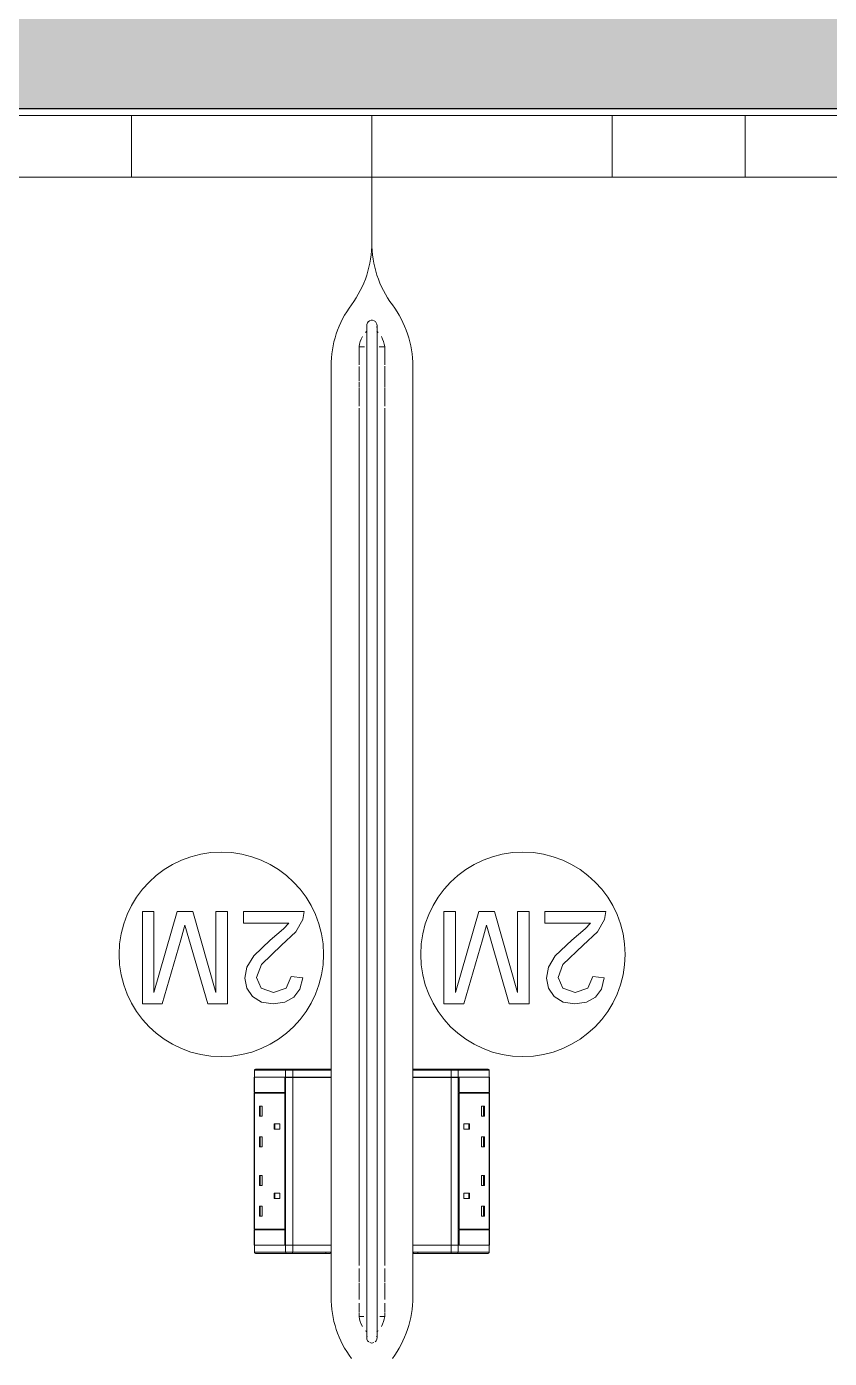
# Model space of a CAD drawing. Header units: millimetres. Extents: x 155927 to 326028, y -36033 to 97293.
# Drawn here: x 222327 to 223112, y 19655 to 20957 of the extents above; entities that cross this region are included whole.
import ezdxf

# ---------------------------------------------------------------- set-up
doc = ezdxf.new("R2010")
doc.units = ezdxf.units.MM
doc.header["$MEASUREMENT"] = 0
for name, color, linetype, lineweight in [('A-WALL-PATT', 7, 'CONTINUOUS', 9), ('I-FURN', 8, 'CONTINUOUS', 9), ('I-WALL', 7, 'CONTINUOUS', 9)]:
    doc.layers.add(name, color=color, linetype=linetype, lineweight=lineweight)

msp = doc.modelspace()

# ---------------------------------------------------------------- hatches: boundary and pattern name
at = {"layer": 'A-WALL-PATT'}
for points in [[(222523.9, 20876.6), (222523.9, 20998.6), (220477.9, 20998.6), (220477.9, 20876.6), (221777.7, 20876.6)], [(224748.8, 20876.6), (224748.8, 20978.6), (222523.9, 20978.6), (222523.9, 20876.6), (224507.3, 20876.6)]]:
    msp.add_hatch(color=256, dxfattribs=at).paths.add_polyline_path(points, flags=0)

# ---------------------------------------------------------------- linework, layer by layer
at = {"layer": 'I-FURN'}
for p, q in [((222664.5, 20869.6), (221864.5, 20869.6)), ((221864.5, 20869.6), (222664.5, 20869.6)), ((223424.5, 20869.6), (221904.5, 20869.6)), ((222299.1, 20869.6), (222429.5, 20869.6)), ((222429.5, 20869.6), (222899.5, 20869.6)), ((222429.5, 20869.6), (222429.5, 20809.6)), ((222429.5, 20869.6), (222429.5, 20809.6)), ((222664.5, 20869.6), (222664.5, 20745.7)), ((223464.5, 20869.6), (222664.5, 20869.6)), ((222664.5, 20869.6), (223464.5, 20869.6)), ((222664.5, 20745.7), (222664.5, 20869.6)), ((222664.5, 20745.7), (222664.5, 20869.6)), ((222664.5, 20869.6), (222664.5, 20745.7)), ((222899.5, 20869.6), (223029.5, 20869.6)), ((222899.5, 20869.6), (222899.5, 20809.6)), ((222899.5, 20869.6), (222899.5, 20809.6)), ((223029.5, 20869.6), (223464.5, 20869.6)), ((223029.5, 20869.6), (223029.5, 20809.6)), ((223029.5, 20869.6), (223029.5, 20809.6)), ((221904.5, 20809.6), (223424.5, 20809.6)), ((222429.5, 20809.6), (222299.1, 20809.6)), ((222899.5, 20809.6), (222429.5, 20809.6)), ((223029.5, 20809.6), (222899.5, 20809.6)), ((223464.5, 20809.6), (223029.5, 20809.6)), ((222659.5, 20664.6), (222659.5, 20664.5)), ((222659.5, 20664.5), (222659.5, 20664.4)), ((222659.5, 20664.4), (222659.5, 20664)), ((222659.5, 20664), (222659.5, 20663.6)), ((222659.5, 20663.6), (222659.5, 20663)), ((222659.5, 20663), (222659.5, 20662.3)), ((222669.5, 20664.5), (222669.5, 20664.6)), ((222669.5, 20664.6), (222669.5, 20664.6)), ((222669.5, 20664.3), (222669.5, 20664.5)), ((222669.5, 20663.9), (222669.5, 20664.3)), ((222669.5, 20663.4), (222669.5, 20663.9)), ((222669.5, 20662.8), (222669.5, 20663.4)), ((222669.5, 20662.1), (222669.5, 20662.8)), ((222659.5, 20662.3), (222659.5, 20661.5)), ((222659.5, 20661.5), (222659.5, 20660.5)), ((222659.5, 20660.5), (222659.5, 20659.4)), ((222659.5, 20659.4), (222659.5, 20658.2)), ((222659.5, 20658.2), (222659.5, 20656.9)), ((222659.5, 20656.9), (222659.5, 20655.5)), ((222659.5, 20655.5), (222659.5, 20653.9)), ((222659.5, 20653.9), (222659.5, 20652.3)), ((222659.5, 20652.3), (222659.5, 20650.5)), ((222659.5, 20650.5), (222659.5, 20648.6)), ((222669.5, 20661.2), (222669.5, 20662.1)), ((222669.5, 20660.2), (222669.5, 20661.2)), ((222669.5, 20659.1), (222669.5, 20660.2)), ((222669.5, 20657.9), (222669.5, 20659.1)), ((222669.5, 20656.5), (222669.5, 20657.9)), ((222669.5, 20655.1), (222669.5, 20656.5)), ((222669.5, 20653.5), (222669.5, 20655.1)), ((222669.5, 20651.8), (222669.5, 20653.5)), ((222669.5, 20650), (222669.5, 20651.8)), ((222669.5, 20648.1), (222669.5, 20650)), ((222651.9, 20638.1), (222651.9, 20639.1)), ((222657.1, 20643.7), (222652, 20643.7)), ((222652, 20626.1), (222652, 20643.7)), ((222659.5, 20648.6), (222659.5, 20646.6)), ((222659.5, 20646.6), (222659.5, 20644.5)), ((222659.5, 20644.5), (222659.5, 20642.4)), ((222659.5, 20642.4), (222659.5, 20640.1)), ((222659.5, 20640.1), (222659.5, 20637.7)), ((222659.5, 20637.7), (222659.5, 20635.3)), ((222669.5, 20646.1), (222669.5, 20648.1)), ((222669.5, 20644), (222669.5, 20646.1)), ((222669.5, 20641.7), (222669.5, 20644)), ((222669.5, 20639.4), (222669.5, 20641.7)), ((222669.5, 20637.1), (222669.5, 20639.4)), ((222669.5, 20634.6), (222669.5, 20637.1)), ((222677, 20643.7), (222671.7, 20643.7)), ((222677, 20643.7), (222677, 20626.1)), ((222677, 20639.1), (222677, 20638.1)), ((222624.5, 19936.4), (222624.5, 20624.6)), ((222624.5, 20624.6), (222624.5, 19936.4)), ((222652, 20610), (222652, 20624.2)), ((222659.5, 20635.3), (222659.5, 20632.7)), ((222659.5, 20632.7), (222659.5, 20630.1)), ((222659.5, 20630.1), (222659.5, 20627.4)), ((222659.5, 20627.4), (222659.5, 20624.7)), ((222659.5, 20624.7), (222659.5, 20621.8)), ((222669.5, 20632), (222669.5, 20634.6)), ((222669.5, 20629.4), (222669.5, 20632)), ((222669.5, 20626.7), (222669.5, 20629.4)), ((222669.5, 20623.9), (222669.5, 20626.7)), ((222669.5, 20621.1), (222669.5, 20623.9)), ((222677, 20624.8), (222677, 20608.9)), ((222704.5, 20624.6), (222704.5, 19936.4)), ((222704.5, 19936.4), (222704.5, 20624.6)), ((222659.5, 20621.8), (222659.5, 20619)), ((222659.5, 20619), (222659.5, 20616)), ((222659.5, 20616), (222659.5, 20613)), ((222659.5, 20613), (222659.5, 20610)), ((222669.5, 20618.2), (222669.5, 20621.1)), ((222669.5, 20615.2), (222669.5, 20618.2)), ((222669.5, 20612.2), (222669.5, 20615.2)), ((222669.5, 20609.2), (222669.5, 20612.2)), ((222651.9, 20604.2), (222651.9, 20609.1)), ((222652, 20585.7), (222652, 20603.5)), ((222659.5, 20610), (222659.5, 20606.9)), ((222659.5, 20606.9), (222659.5, 20603.8)), ((222659.5, 20603.8), (222659.5, 20600.6)), ((222659.5, 20600.6), (222659.5, 20597.5)), ((222669.5, 20606.1), (222669.5, 20609.2)), ((222669.5, 20602.9), (222669.5, 20606.1)), ((222669.5, 20599.8), (222669.5, 20602.9)), ((222669.5, 20596.6), (222669.5, 20599.8)), ((222677, 20609.1), (222677, 20604.2)), ((222677, 20603.5), (222677, 20585.7)), ((222659.5, 20597.5), (222659.5, 20594.3)), ((222659.5, 20594.3), (222659.5, 20591)), ((222659.5, 20591), (222659.5, 20587.8)), ((222659.5, 20587.8), (222659.5, 20584.6)), ((222659.5, 20584.6), (222659.5, 20583.7)), ((222669.5, 20593.4), (222669.5, 20596.6)), ((222669.5, 20590.2), (222669.5, 20593.4)), ((222669.5, 20586.9), (222669.5, 20590.2)), ((222669.5, 20583.7), (222669.5, 20586.9)), ((222651.9, 19745.5), (222651.9, 20583.7)), ((222659.5, 20583.7), (222659.5, 19745.5)), ((222669.5, 19745.5), (222669.5, 20583.7)), ((222677, 20583.7), (222677, 19745.5)), ((222451.3, 20091.5), (222440, 20091.5)), ((222440, 20091.5), (222440, 20001.1)), ((222474, 20091.5), (222451.3, 20012.4)), ((222451.3, 20012.4), (222451.3, 20091.5)), ((222489.3, 20091.5), (222474, 20091.5)), ((222512, 20012.4), (222489.3, 20091.5)), ((222523.3, 20091.5), (222512, 20091.5)), ((222512, 20091.5), (222512, 20012.4)), ((222523.3, 20001.1), (222523.3, 20091.5)), ((222598.2, 20091.5), (222538.8, 20091.5)), ((222538.8, 20091.5), (222538.8, 20080.2)), ((222597, 20083.7), (222598.2, 20091.5)), ((222746.3, 20091.5), (222735, 20091.5)), ((222735, 20091.5), (222735, 20001.1)), ((222769, 20091.5), (222746.3, 20012.4)), ((222746.3, 20012.4), (222746.3, 20091.5)), ((222784.3, 20091.5), (222769, 20091.5)), ((222807, 20012.4), (222784.3, 20091.5)), ((222818.3, 20091.5), (222807, 20091.5)), ((222807, 20091.5), (222807, 20012.4)), ((222818.3, 20001.1), (222818.3, 20091.5)), ((222893.2, 20091.5), (222833.8, 20091.5)), ((222833.8, 20091.5), (222833.8, 20080.2)), ((222892, 20083.7), (222893.2, 20091.5)), ((222477.6, 20063.7), (222481.6, 20078.1)), ((222481.6, 20078.1), (222485.4, 20064.8)), ((222538.8, 20080.2), (222583.2, 20080.2)), ((222583.2, 20080.2), (222578.1, 20074.4)), ((222590.1, 20071.7), (222597, 20083.7)), ((222772.6, 20063.7), (222776.6, 20078.1)), ((222776.6, 20078.1), (222780.4, 20064.8)), ((222833.8, 20080.2), (222878.2, 20080.2)), ((222878.2, 20080.2), (222873.1, 20074.4)), ((222885.1, 20071.7), (222892, 20083.7)), ((222485.4, 20064.8), (222503.9, 20001.1)), ((222578.1, 20074.4), (222565.1, 20063.5)), ((222576, 20058.6), (222590.1, 20071.7)), ((222780.4, 20064.8), (222798.9, 20001.1)), ((222873.1, 20074.4), (222860.1, 20063.5)), ((222871, 20058.6), (222885.1, 20071.7)), ((222459.4, 20001.1), (222477.6, 20063.7)), ((222565.1, 20063.5), (222548.9, 20048.1)), ((222556.4, 20039.8), (222576, 20058.6)), ((222754.4, 20001.1), (222772.6, 20063.7)), ((222860.1, 20063.5), (222843.9, 20048.1)), ((222851.4, 20039.8), (222871, 20058.6)), ((222548.9, 20048.1), (222542.3, 20037)), ((222551.6, 20026.9), (222556.4, 20039.8)), ((222843.9, 20048.1), (222837.3, 20037)), ((222846.6, 20026.9), (222851.4, 20039.8)), ((222542.3, 20037), (222540.3, 20026.3)), ((222540.3, 20026.3), (222542.1, 20016.4)), ((222556.2, 20016.6), (222551.6, 20026.9)), ((222585.5, 20027.9), (222580.7, 20016.5)), ((222596.8, 20026.5), (222585.5, 20027.9)), ((222594, 20015.6), (222596.8, 20026.5)), ((222837.3, 20037), (222835.3, 20026.3)), ((222835.3, 20026.3), (222837.1, 20016.4)), ((222851.2, 20016.6), (222846.6, 20026.9)), ((222880.5, 20027.9), (222875.7, 20016.5)), ((222891.8, 20026.5), (222880.5, 20027.9)), ((222889, 20015.6), (222891.8, 20026.5)), ((222542.1, 20016.4), (222547.7, 20008.3)), ((222568.2, 20012.4), (222556.2, 20016.6)), ((222580.7, 20016.5), (222568.2, 20012.4)), ((222588.1, 20007.6), (222594, 20015.6)), ((222837.1, 20016.4), (222842.7, 20008.3)), ((222863.2, 20012.4), (222851.2, 20016.6)), ((222875.7, 20016.5), (222863.2, 20012.4)), ((222883.1, 20007.6), (222889, 20015.6)), ((222440, 20001.1), (222459.4, 20001.1)), ((222503.9, 20001.1), (222523.3, 20001.1)), ((222547.7, 20008.3), (222556.5, 20002.9)), ((222556.5, 20002.9), (222567.9, 20001.1)), ((222567.9, 20001.1), (222579.3, 20002.7)), ((222579.3, 20002.7), (222588.1, 20007.6)), ((222735, 20001.1), (222754.4, 20001.1)), ((222798.9, 20001.1), (222818.3, 20001.1)), ((222842.7, 20008.3), (222851.5, 20002.9)), ((222851.5, 20002.9), (222862.9, 20001.1)), ((222862.9, 20001.1), (222874.3, 20002.7)), ((222874.3, 20002.7), (222883.1, 20007.6)), ((222549.6, 19936.4), (222549.6, 19929.4)), ((222549.6, 19936.4), (222549.8, 19936.4)), ((222549.6, 19936.4), (222549.6, 19929.4)), ((222549.6, 19929.4), (222549.6, 19936.4)), ((222549.8, 19936.4), (222580.1, 19936.4)), ((222549.8, 19936.4), (222549.8, 19929.4)), ((222550, 19937.2), (222550, 19937.2)), ((222580.9, 19937.4), (222550.6, 19937.4)), ((222580.9, 19937.4), (222550.6, 19937.4)), ((222580.1, 19936.4), (222587, 19936.4)), ((222580.1, 19936.4), (222580.1, 19929.4)), ((222580.9, 19937.4), (222619.5, 19937.4)), ((222586.4, 19937.4), (222580.9, 19937.4)), ((222623.5, 19937.4), (222586.4, 19937.4)), ((222587, 19936.4), (222624.5, 19936.4)), ((222587, 19936.4), (222587, 19929.4)), ((222619.5, 19937.4), (222619.5, 19936.4)), ((222619.5, 19937.4), (222623.5, 19937.4)), ((222624.5, 19929.4), (222624.5, 19936.4)), ((222624.5, 19936.4), (222624.5, 19929.4)), ((222704.4, 19936.4), (222704.4, 19929.4)), ((222704.5, 19936.4), (222741.9, 19936.4)), ((222704.5, 19936.4), (222704.5, 19929.4)), ((222705.5, 19937.4), (222705.4, 19937.4)), ((222742.5, 19937.4), (222705.5, 19937.4)), ((222705.5, 19937.4), (222709.4, 19937.4)), ((222709.4, 19936.4), (222709.4, 19937.4)), ((222709.4, 19937.4), (222748, 19937.4)), ((222741.9, 19936.4), (222748.8, 19936.4)), ((222741.9, 19936.4), (222741.9, 19929.4)), ((222748, 19937.4), (222742.5, 19937.4)), ((222778.3, 19937.4), (222748, 19937.4)), ((222778.3, 19937.4), (222748, 19937.4)), ((222748.8, 19936.4), (222779.1, 19936.4)), ((222748.8, 19936.4), (222748.8, 19929.4)), ((222778.9, 19937.2), (222779, 19937.2)), ((222779.1, 19936.4), (222779.3, 19936.4)), ((222779.1, 19936.4), (222779.1, 19929.4)), ((222779.3, 19929.4), (222779.3, 19936.4)), ((222779.3, 19929.4), (222779.3, 19936.4)), ((222779.3, 19929.4), (222779.3, 19936.4)), ((222549.4, 19914.4), (222549.4, 19929.4)), ((222549.4, 19929.4), (222579.2, 19929.4)), ((222549.6, 19929.4), (222549.8, 19929.4)), ((222549.6, 19929.3), (222549.6, 19765.4)), ((222549.8, 19929.4), (222580.1, 19929.4)), ((222579.2, 19929.4), (222579.2, 19914.4)), ((222579.4, 19914.4), (222579.4, 19929.3)), ((222579.4, 19929.3), (222580.1, 19929.3)), ((222580.1, 19929.4), (222587, 19929.4)), ((222587, 19929.3), (222580.1, 19929.3)), ((222580.1, 19929.3), (222580.1, 19765.4)), ((222587, 19929.4), (222624.5, 19929.4)), ((222624.5, 19929.3), (222587, 19929.3)), ((222587, 19929.3), (222587, 19765.4)), ((222624.5, 19765.4), (222624.5, 19929.3)), ((222624.5, 19929.3), (222624.5, 19765.4)), ((222704.4, 19929.3), (222704.4, 19765.4)), ((222704.5, 19929.4), (222741.9, 19929.4)), ((222704.5, 19765.4), (222704.5, 19929.3)), ((222741.9, 19929.3), (222704.5, 19929.3)), ((222741.9, 19929.4), (222748.8, 19929.4)), ((222741.9, 19765.4), (222741.9, 19929.3)), ((222748.8, 19929.3), (222741.9, 19929.3)), ((222749.7, 19929.4), (222747.2, 19929.4)), ((222748.8, 19929.4), (222779.1, 19929.4)), ((222748.8, 19765.4), (222748.8, 19929.3)), ((222748.8, 19929.3), (222749.5, 19929.3)), ((222749.5, 19929.3), (222749.5, 19914.4)), ((222749.7, 19914.4), (222749.7, 19929.4)), ((222749.7, 19929.4), (222779.5, 19929.4)), ((222779.1, 19929.4), (222779.3, 19929.4)), ((222779.3, 19765.4), (222779.3, 19929.3)), ((222779.5, 19929.4), (222779.5, 19914.4)), ((222579.2, 19914.4), (222549.4, 19914.4)), ((222549.4, 19913.9), (222579.2, 19913.9)), ((222549.4, 19780.9), (222549.4, 19913.9)), ((222549.8, 19913.9), (222549.8, 19914.4)), ((222579.2, 19913.9), (222579.2, 19780.9)), ((222579.4, 19780.9), (222579.4, 19913.9)), ((222749.5, 19913.9), (222749.5, 19780.9)), ((222779.5, 19914.4), (222749.7, 19914.4)), ((222749.7, 19780.9), (222749.7, 19913.9)), ((222779.5, 19913.9), (222749.7, 19913.9)), ((222779.1, 19914.4), (222779.1, 19913.9)), ((222779.5, 19913.9), (222779.5, 19780.9)), ((222554.4, 19901.3), (222554.4, 19891.3)), ((222554.4, 19901.3), (222557.3, 19901.3)), ((222555.2, 19901.3), (222555.2, 19891.3)), ((222557.3, 19901.3), (222557.3, 19891.3)), ((222774.5, 19901.3), (222771.6, 19901.3)), ((222771.6, 19891.3), (222771.6, 19901.3)), ((222773.7, 19891.3), (222773.7, 19901.3)), ((222774.5, 19891.3), (222774.5, 19901.3)), ((222554.4, 19891.3), (222557.3, 19891.3)), ((222568.8, 19883.8), (222568.8, 19878.8)), ((222574.5, 19883.8), (222568.8, 19883.8)), ((222569.5, 19883.8), (222569.5, 19878.8)), ((222574.5, 19878.8), (222574.5, 19883.8)), ((222760.1, 19883.8), (222754.4, 19883.8)), ((222754.4, 19878.8), (222754.4, 19883.8)), ((222759.4, 19878.8), (222759.4, 19883.8)), ((222760.1, 19878.8), (222760.1, 19883.8)), ((222774.5, 19891.3), (222771.6, 19891.3)), ((222554.4, 19871.3), (222554.4, 19861.3)), ((222554.4, 19871.3), (222557.3, 19871.3)), ((222555.2, 19871.3), (222555.2, 19861.3)), ((222557.3, 19871.3), (222557.3, 19861.3)), ((222568.8, 19878.8), (222574.5, 19878.8)), ((222760.1, 19878.8), (222754.4, 19878.8)), ((222774.5, 19871.3), (222771.6, 19871.3)), ((222771.6, 19861.3), (222771.6, 19871.3)), ((222773.7, 19861.3), (222773.7, 19871.3)), ((222774.5, 19861.3), (222774.5, 19871.3)), ((222554.4, 19861.3), (222557.3, 19861.3)), ((222774.5, 19861.3), (222771.6, 19861.3)), ((222554.4, 19833.5), (222554.4, 19823.5)), ((222554.4, 19833.5), (222557.3, 19833.5)), ((222555.2, 19833.5), (222555.2, 19823.5)), ((222557.3, 19833.5), (222557.3, 19823.5)), ((222774.5, 19833.5), (222771.6, 19833.5)), ((222771.6, 19823.5), (222771.6, 19833.5)), ((222773.7, 19823.5), (222773.7, 19833.5)), ((222774.5, 19823.5), (222774.5, 19833.5)), ((222554.4, 19823.5), (222557.3, 19823.5)), ((222774.5, 19823.5), (222771.6, 19823.5)), ((222554.4, 19803.5), (222554.4, 19793.5)), ((222554.4, 19803.5), (222557.3, 19803.5)), ((222555.2, 19803.5), (222555.2, 19793.5)), ((222557.3, 19803.5), (222557.3, 19793.5)), ((222568.8, 19816), (222568.8, 19811)), ((222568.8, 19816), (222574.5, 19816)), ((222568.8, 19811), (222574.5, 19811)), ((222569.5, 19816), (222569.5, 19811)), ((222574.5, 19816), (222574.5, 19811)), ((222754.4, 19816), (222754.4, 19811)), ((222760.1, 19816), (222754.4, 19816)), ((222754.4, 19811), (222760.1, 19811)), ((222759.4, 19811), (222759.4, 19816)), ((222760.1, 19811), (222760.1, 19816)), ((222774.5, 19803.5), (222771.6, 19803.5)), ((222771.6, 19793.5), (222771.6, 19803.5)), ((222773.7, 19793.5), (222773.7, 19803.5)), ((222774.5, 19793.5), (222774.5, 19803.5)), ((222554.4, 19793.5), (222557.3, 19793.5)), ((222774.5, 19793.5), (222771.6, 19793.5)), ((222549.4, 19780.9), (222579.2, 19780.9)), ((222549.4, 19780.4), (222579.2, 19780.4)), ((222549.4, 19765.4), (222549.4, 19780.4)), ((222549.8, 19780.4), (222549.8, 19780.9)), ((222579.2, 19780.4), (222579.2, 19765.4)), ((222579.4, 19765.4), (222579.4, 19780.4)), ((222749.5, 19780.4), (222749.5, 19765.4)), ((222779.5, 19780.9), (222749.7, 19780.9)), ((222749.7, 19765.4), (222749.7, 19780.4)), ((222749.7, 19780.4), (222779.5, 19780.4)), ((222779.1, 19780.9), (222779.1, 19780.4)), ((222779.5, 19780.4), (222779.5, 19765.4)), ((222579.2, 19765.4), (222549.4, 19765.4)), ((222549.6, 19765.3), (222549.6, 19758.3)), ((222549.8, 19765.3), (222549.6, 19765.3)), ((222549.6, 19765.3), (222549.6, 19758.3)), ((222549.6, 19765.3), (222549.6, 19758.3)), ((222549.8, 19758.3), (222549.8, 19765.3)), ((222580.1, 19765.3), (222549.8, 19765.3)), ((222579.2, 19765.4), (222581.7, 19765.4)), ((222580.1, 19765.4), (222579.4, 19765.4)), ((222580.1, 19765.4), (222587, 19765.4)), ((222580.1, 19758.3), (222580.1, 19765.3)), ((222587, 19765.3), (222580.1, 19765.3)), ((222587, 19765.4), (222624.5, 19765.4)), ((222587, 19758.3), (222587, 19765.3)), ((222624.5, 19765.3), (222587, 19765.3)), ((222624.5, 19758.3), (222624.5, 19765.3)), ((222624.5, 19758.3), (222624.5, 19765.3)), ((222704.4, 19765.3), (222704.4, 19758.3)), ((222704.5, 19765.4), (222741.9, 19765.4)), ((222704.5, 19758.3), (222704.5, 19765.3)), ((222741.9, 19765.3), (222704.5, 19765.3)), ((222741.9, 19765.4), (222748.8, 19765.4)), ((222741.9, 19758.3), (222741.9, 19765.3)), ((222748.8, 19765.3), (222741.9, 19765.3)), ((222749.5, 19765.4), (222748.8, 19765.4)), ((222748.8, 19758.3), (222748.8, 19765.3)), ((222779.1, 19765.3), (222748.8, 19765.3)), ((222779.5, 19765.4), (222749.7, 19765.4)), ((222779.1, 19758.3), (222779.1, 19765.3)), ((222779.3, 19765.3), (222779.1, 19765.3)), ((222779.3, 19758.3), (222779.3, 19765.3)), ((222779.3, 19758.3), (222779.3, 19765.3)), ((222779.3, 19765.3), (222779.3, 19758.3)), ((222549.8, 19758.3), (222549.6, 19758.3)), ((222580.1, 19758.3), (222549.8, 19758.3)), ((222550, 19757.5), (222550, 19757.6)), ((222550.6, 19757.3), (222580.9, 19757.3)), ((222550.6, 19757.3), (222580.9, 19757.3)), ((222587, 19758.3), (222580.1, 19758.3)), ((222619.5, 19757.3), (222580.9, 19757.3)), ((222580.9, 19757.3), (222586.4, 19757.3)), ((222586.4, 19757.3), (222623.5, 19757.3)), ((222624.5, 19758.3), (222587, 19758.3)), ((222619.5, 19758.3), (222619.5, 19757.3)), ((222623.5, 19757.3), (222619.5, 19757.3)), ((222623.5, 19757.3), (222623.5, 19757.3)), ((222624.5, 19714.6), (222624.5, 19758.3)), ((222624.5, 19758.3), (222624.5, 19714.6)), ((222704.5, 19758.3), (222704.5, 19714.6)), ((222704.5, 19714.6), (222704.5, 19758.3)), ((222741.9, 19758.3), (222704.5, 19758.3)), ((222709.4, 19757.3), (222705.5, 19757.3)), ((222705.5, 19757.3), (222742.5, 19757.3)), ((222709.4, 19757.3), (222709.4, 19758.3)), ((222748, 19757.3), (222709.4, 19757.3)), ((222748.8, 19758.3), (222741.9, 19758.3)), ((222742.5, 19757.3), (222748, 19757.3)), ((222748, 19757.3), (222778.3, 19757.3)), ((222748, 19757.3), (222778.3, 19757.3)), ((222779.1, 19758.3), (222748.8, 19758.3)), ((222779, 19757.6), (222778.9, 19757.5)), ((222779.3, 19758.3), (222779.1, 19758.3)), ((222652, 19729.3), (222652, 19742.6)), ((222659.5, 19745.5), (222659.5, 19742.7)), ((222659.5, 19742.7), (222659.5, 19739.9)), ((222659.5, 19739.9), (222659.5, 19737)), ((222669.5, 19744.8), (222669.5, 19745.5)), ((222669.5, 19741.9), (222669.5, 19744.8)), ((222669.5, 19739.1), (222669.5, 19741.9)), ((222669.5, 19736.3), (222669.5, 19739.1)), ((222677, 19742.6), (222677, 19729.3)), ((222651.9, 19723.7), (222651.9, 19728.4)), ((222659.5, 19737), (222659.5, 19734.2)), ((222659.5, 19734.2), (222659.5, 19731.4)), ((222659.5, 19731.4), (222659.5, 19728.7)), ((222659.5, 19728.7), (222659.5, 19725.9)), ((222659.5, 19725.9), (222659.5, 19723.2)), ((222669.5, 19733.5), (222669.5, 19736.3)), ((222669.5, 19730.7), (222669.5, 19733.5)), ((222669.5, 19727.9), (222669.5, 19730.7)), ((222669.5, 19725.2), (222669.5, 19727.9)), ((222677, 19728.4), (222677, 19723.7)), ((222652, 19712.1), (222652, 19723.9)), ((222659.5, 19723.2), (222659.5, 19720.5)), ((222659.5, 19720.5), (222659.5, 19717.9)), ((222659.5, 19717.9), (222659.5, 19715.3)), ((222659.5, 19715.3), (222659.5, 19712.8)), ((222659.5, 19712.8), (222659.5, 19710.3)), ((222669.5, 19722.5), (222669.5, 19725.2)), ((222669.5, 19719.8), (222669.5, 19722.5)), ((222669.5, 19717.2), (222669.5, 19719.8)), ((222669.5, 19714.6), (222669.5, 19717.2)), ((222669.5, 19712.1), (222669.5, 19714.6)), ((222677, 19723.9), (222677, 19712.1)), ((222651.9, 19699.3), (222651.9, 19700.2)), ((222652, 19700.5), (222652, 19708.6)), ((222659.5, 19710.3), (222659.5, 19707.9)), ((222659.5, 19707.9), (222659.5, 19705.5)), ((222659.5, 19705.5), (222659.5, 19703.2)), ((222659.5, 19703.2), (222659.5, 19700.9)), ((222659.5, 19700.9), (222659.5, 19698.8)), ((222669.5, 19709.6), (222669.5, 19712.1)), ((222669.5, 19707.2), (222669.5, 19709.6)), ((222669.5, 19704.9), (222669.5, 19707.2)), ((222669.5, 19702.6), (222669.5, 19704.9)), ((222669.5, 19700.3), (222669.5, 19702.6)), ((222669.5, 19698.2), (222669.5, 19700.3)), ((222677, 19708.6), (222677, 19700.5)), ((222677, 19700.2), (222677, 19699.3)), ((222652, 19695.5), (222652, 19698.9)), ((222652, 19695.5), (222656.5, 19695.5)), ((222659.5, 19698.8), (222659.5, 19696.7)), ((222659.5, 19696.7), (222659.5, 19694.7)), ((222659.5, 19694.7), (222659.5, 19692.7)), ((222659.5, 19692.7), (222659.5, 19690.9)), ((222659.5, 19690.9), (222659.5, 19689.1)), ((222659.5, 19689.1), (222659.5, 19687.4)), ((222659.5, 19687.4), (222659.5, 19685.9)), ((222669.5, 19696.1), (222669.5, 19698.2)), ((222669.5, 19694.1), (222669.5, 19696.1)), ((222669.5, 19692.2), (222669.5, 19694.1)), ((222669.5, 19690.4), (222669.5, 19692.2)), ((222669.5, 19688.6), (222669.5, 19690.4)), ((222669.5, 19687), (222669.5, 19688.6)), ((222669.5, 19685.4), (222669.5, 19687)), ((222672.4, 19695.5), (222677, 19695.5)), ((222677, 19698.9), (222677, 19695.5)), ((222659.5, 19685.9), (222659.5, 19684.4)), ((222659.5, 19684.4), (222659.5, 19683)), ((222659.5, 19683), (222659.5, 19681.7)), ((222659.5, 19681.7), (222659.5, 19680.5)), ((222659.5, 19680.5), (222659.5, 19679.4)), ((222659.5, 19679.4), (222659.5, 19678.5)), ((222659.5, 19678.5), (222659.5, 19677.6)), ((222659.5, 19677.6), (222659.5, 19676.8)), ((222659.5, 19676.8), (222659.5, 19676.2)), ((222659.5, 19676.2), (222659.5, 19675.6)), ((222659.5, 19675.6), (222659.5, 19675.2)), ((222659.5, 19675.2), (222659.5, 19674.9)), ((222659.5, 19674.9), (222659.5, 19674.7)), ((222659.5, 19674.7), (222659.5, 19674.6)), ((222659.5, 19674.6), (222659.5, 19674.6)), ((222669.5, 19684), (222669.5, 19685.4)), ((222669.5, 19682.6), (222669.5, 19684)), ((222669.5, 19681.4), (222669.5, 19682.6)), ((222669.5, 19680.2), (222669.5, 19681.4)), ((222669.5, 19679.2), (222669.5, 19680.2)), ((222669.5, 19678.2), (222669.5, 19679.2)), ((222669.5, 19677.4), (222669.5, 19678.2)), ((222669.5, 19676.6), (222669.5, 19677.4)), ((222669.5, 19676), (222669.5, 19676.6)), ((222669.5, 19675.5), (222669.5, 19676)), ((222669.5, 19675.1), (222669.5, 19675.5)), ((222669.5, 19674.8), (222669.5, 19675.1)), ((222669.5, 19674.7), (222669.5, 19674.8)), ((222669.5, 19674.6), (222669.5, 19674.7))]:
    msp.add_line(p, q, dxfattribs=at)
at = {"layer": 'I-FURN', "flags": 128}
for points in [[(222549.6, 19936.4), (222549.6, 19936.5), (222549.6, 19936.5), (222549.6, 19936.6), (222549.6, 19936.6), (222549.6, 19936.6), (222549.7, 19936.7), (222549.7, 19936.7), (222549.7, 19936.8), (222549.7, 19936.8), (222549.7, 19936.8), (222549.7, 19936.9), (222549.7, 19936.9), (222549.8, 19936.9)], [(222586.4, 19937.4), (222586.3, 19937.4), (222586.2, 19937.4), (222586, 19937.4), (222585.9, 19937.4), (222585.7, 19937.4), (222585.6, 19937.4), (222585.4, 19937.4), (222585.3, 19937.4), (222585.1, 19937.4), (222585, 19937.4), (222584.8, 19937.4), (222584.7, 19937.4), (222584.5, 19937.4), (222584.3, 19937.4), (222584.2, 19937.4), (222584, 19937.4), (222583.9, 19937.4), (222583.7, 19937.4), (222583.5, 19937.4), (222583.4, 19937.4), (222583.2, 19937.4), (222583.1, 19937.4), (222582.9, 19937.4), (222582.8, 19937.4), (222582.6, 19937.4), (222582.5, 19937.4), (222582.3, 19937.4), (222582.2, 19937.4), (222582.1, 19937.4), (222581.9, 19937.4), (222581.8, 19937.4), (222581.7, 19937.4), (222581.5, 19937.4), (222581.4, 19937.4), (222581.3, 19937.4), (222581.2, 19937.4), (222581.1, 19937.4), (222581, 19937.4), (222580.9, 19937.4)], [(222623.5, 19937.4), (222623.2, 19937.4), (222622.8, 19937.4), (222622.2, 19937.4), (222621.5, 19937.4), (222620.7, 19937.4), (222619.8, 19937.4), (222618.7, 19937.4), (222617.5, 19937.4), (222616.1, 19937.4), (222614.7, 19937.4), (222613.1, 19937.4), (222611.4, 19937.4), (222609.6, 19937.4), (222607.7, 19937.4), (222605.6, 19937.4), (222603.5, 19937.4), (222601.2, 19937.4), (222598.8, 19937.4), (222596.4, 19937.4), (222593.8, 19937.4), (222591.2, 19937.4), (222588.5, 19937.4), (222586.4, 19937.4)], [(222619.5, 19937.4), (222619.6, 19937.4), (222619.8, 19937.4), (222619.9, 19937.4), (222620.1, 19937.4), (222620.3, 19937.4), (222620.4, 19937.4), (222620.6, 19937.4), (222620.7, 19937.4), (222620.9, 19937.4), (222621, 19937.4), (222621.2, 19937.4), (222621.3, 19937.4), (222621.5, 19937.4), (222621.6, 19937.4), (222621.7, 19937.4), (222621.9, 19937.4), (222622, 19937.4), (222622.1, 19937.4), (222622.2, 19937.4), (222622.3, 19937.4), (222622.4, 19937.4), (222622.6, 19937.4), (222622.7, 19937.4), (222622.7, 19937.4), (222622.8, 19937.4), (222622.9, 19937.4), (222623, 19937.4), (222623.1, 19937.4), (222623.1, 19937.4), (222623.2, 19937.4), (222623.3, 19937.4), (222623.3, 19937.4), (222623.3, 19937.4), (222623.4, 19937.4), (222623.4, 19937.4), (222623.4, 19937.4), (222623.5, 19937.4), (222623.5, 19937.4), (222623.5, 19937.4)], [(222623.5, 19937.4), (222623.5, 19937.4), (222623.5, 19937.4), (222623.6, 19937.4), (222623.6, 19937.4), (222623.7, 19937.4), (222623.7, 19937.4), (222623.7, 19937.4), (222623.8, 19937.4), (222623.8, 19937.4), (222623.9, 19937.4), (222623.9, 19937.3), (222623.9, 19937.3), (222624, 19937.3), (222624, 19937.3), (222624, 19937.3), (222624.1, 19937.2), (222624.1, 19937.2), (222624.1, 19937.2), (222624.2, 19937.2), (222624.2, 19937.1), (222624.2, 19937.1), (222624.2, 19937.1), (222624.3, 19937), (222624.3, 19937), (222624.3, 19937), (222624.3, 19936.9), (222624.4, 19936.9), (222624.4, 19936.9), (222624.4, 19936.8), (222624.4, 19936.8), (222624.4, 19936.8), (222624.4, 19936.7), (222624.4, 19936.7), (222624.4, 19936.6), (222624.5, 19936.6), (222624.5, 19936.6), (222624.5, 19936.5), (222624.5, 19936.5), (222624.5, 19936.4), (222624.5, 19936.4)], [(222623.5, 19937.4), (222623.5, 19937.4), (222623.5, 19937.4)], [(222704.4, 19936.4), (222704.4, 19936.5), (222704.5, 19936.5), (222704.5, 19936.6), (222704.5, 19936.6), (222704.5, 19936.6), (222704.5, 19936.7), (222704.5, 19936.7), (222704.5, 19936.8), (222704.5, 19936.8), (222704.5, 19936.8), (222704.5, 19936.9), (222704.6, 19936.9), (222704.6, 19936.9), (222704.6, 19937), (222704.6, 19937), (222704.6, 19937), (222704.7, 19937.1), (222704.7, 19937.1), (222704.7, 19937.1), (222704.8, 19937.2), (222704.8, 19937.2), (222704.8, 19937.2), (222704.8, 19937.2), (222704.9, 19937.3), (222704.9, 19937.3), (222704.9, 19937.3), (222705, 19937.3), (222705, 19937.3), (222705.1, 19937.4), (222705.1, 19937.4), (222705.1, 19937.4), (222705.2, 19937.4), (222705.2, 19937.4), (222705.2, 19937.4), (222705.3, 19937.4), (222705.3, 19937.4), (222705.4, 19937.4), (222705.4, 19937.4), (222705.4, 19937.4), (222705.4, 19937.4)], [(222705.4, 19937.4), (222705.5, 19937.4), (222705.5, 19937.4), (222705.5, 19937.4), (222705.5, 19937.4), (222705.5, 19937.4), (222705.6, 19937.4), (222705.6, 19937.4), (222705.7, 19937.4), (222705.7, 19937.4), (222705.8, 19937.4), (222705.8, 19937.4), (222705.9, 19937.4), (222706, 19937.4), (222706.1, 19937.4), (222706.1, 19937.4), (222706.2, 19937.4), (222706.3, 19937.4), (222706.4, 19937.4), (222706.6, 19937.4), (222706.7, 19937.4), (222706.8, 19937.4), (222706.9, 19937.4), (222707, 19937.4), (222707.2, 19937.4), (222707.3, 19937.4), (222707.4, 19937.4), (222707.6, 19937.4), (222707.7, 19937.4), (222707.9, 19937.4), (222708, 19937.4), (222708.2, 19937.4), (222708.3, 19937.4), (222708.5, 19937.4), (222708.6, 19937.4), (222708.8, 19937.4), (222708.9, 19937.4), (222709.1, 19937.4), (222709.2, 19937.4), (222709.4, 19937.4), (222709.4, 19937.4)], [(222742.5, 19937.4), (222739.7, 19937.4), (222737, 19937.4), (222734.4, 19937.4), (222731.9, 19937.4), (222729.4, 19937.4), (222727.1, 19937.4), (222724.9, 19937.4), (222722.8, 19937.4), (222720.7, 19937.4), (222718.8, 19937.4), (222717, 19937.4), (222715.4, 19937.4), (222713.8, 19937.4), (222712.4, 19937.4), (222711.1, 19937.4), (222709.9, 19937.4), (222708.9, 19937.4), (222708, 19937.4), (222707.2, 19937.4), (222706.5, 19937.4), (222706, 19937.4), (222705.6, 19937.4), (222705.5, 19937.4)], [(222748, 19937.4), (222747.9, 19937.4), (222747.8, 19937.4), (222747.7, 19937.4), (222747.6, 19937.4), (222747.5, 19937.4), (222747.4, 19937.4), (222747.3, 19937.4), (222747.1, 19937.4), (222747, 19937.4), (222746.9, 19937.4), (222746.7, 19937.4), (222746.6, 19937.4), (222746.4, 19937.4), (222746.3, 19937.4), (222746.1, 19937.4), (222746, 19937.4), (222745.8, 19937.4), (222745.7, 19937.4), (222745.5, 19937.4), (222745.4, 19937.4), (222745.2, 19937.4), (222745.1, 19937.4), (222744.9, 19937.4), (222744.7, 19937.4), (222744.6, 19937.4), (222744.4, 19937.4), (222744.3, 19937.4), (222744.1, 19937.4), (222743.9, 19937.4), (222743.8, 19937.4), (222743.6, 19937.4), (222743.5, 19937.4), (222743.3, 19937.4), (222743.2, 19937.4), (222743, 19937.4), (222742.9, 19937.4), (222742.8, 19937.4), (222742.6, 19937.4), (222742.5, 19937.4)], [(222779.2, 19936.9), (222779.2, 19936.9), (222779.2, 19936.9), (222779.2, 19936.8), (222779.2, 19936.8), (222779.2, 19936.8), (222779.3, 19936.7), (222779.3, 19936.7), (222779.3, 19936.6), (222779.3, 19936.6), (222779.3, 19936.6), (222779.3, 19936.5), (222779.3, 19936.5), (222779.3, 19936.4), (222779.3, 19936.4)], [(222549.8, 19757.8), (222549.7, 19757.8), (222549.7, 19757.9), (222549.7, 19757.9), (222549.7, 19758), (222549.7, 19758), (222549.7, 19758), (222549.7, 19758.1), (222549.6, 19758.1), (222549.6, 19758.1), (222549.6, 19758.2), (222549.6, 19758.2), (222549.6, 19758.3), (222549.6, 19758.3), (222549.6, 19758.3)], [(222580.9, 19757.3), (222581, 19757.3), (222581.1, 19757.3), (222581.2, 19757.3), (222581.3, 19757.3), (222581.4, 19757.3), (222581.5, 19757.3), (222581.7, 19757.3), (222581.8, 19757.3), (222581.9, 19757.3), (222582.1, 19757.3), (222582.2, 19757.3), (222582.3, 19757.3), (222582.5, 19757.3), (222582.6, 19757.3), (222582.8, 19757.3), (222582.9, 19757.3), (222583.1, 19757.3), (222583.2, 19757.3), (222583.4, 19757.3), (222583.5, 19757.3), (222583.7, 19757.3), (222583.9, 19757.3), (222584, 19757.3), (222584.2, 19757.3), (222584.3, 19757.3), (222584.5, 19757.3), (222584.7, 19757.3), (222584.8, 19757.3), (222585, 19757.3), (222585.1, 19757.3), (222585.3, 19757.3), (222585.4, 19757.3), (222585.6, 19757.3), (222585.7, 19757.3), (222585.9, 19757.3), (222586, 19757.3), (222586.2, 19757.3), (222586.3, 19757.3), (222586.4, 19757.3)], [(222586.4, 19757.3), (222589.2, 19757.3), (222591.9, 19757.3), (222594.5, 19757.3), (222597.1, 19757.3), (222599.5, 19757.3), (222601.8, 19757.3), (222604, 19757.3), (222606.2, 19757.3), (222608.2, 19757.3), (222610.1, 19757.3), (222611.9, 19757.3), (222613.5, 19757.3), (222615.1, 19757.3), (222616.5, 19757.3), (222617.8, 19757.3), (222619, 19757.3), (222620, 19757.3), (222621, 19757.3), (222621.7, 19757.3), (222622.4, 19757.3), (222622.9, 19757.3), (222623.3, 19757.3), (222623.5, 19757.3)], [(222623.5, 19757.3), (222623.5, 19757.3), (222623.5, 19757.3), (222623.4, 19757.3), (222623.4, 19757.3), (222623.4, 19757.3), (222623.4, 19757.3), (222623.3, 19757.3), (222623.3, 19757.3), (222623.2, 19757.3), (222623.2, 19757.3), (222623.1, 19757.3), (222623, 19757.3), (222622.9, 19757.3), (222622.9, 19757.3), (222622.8, 19757.3), (222622.7, 19757.3), (222622.6, 19757.3), (222622.5, 19757.3), (222622.4, 19757.3), (222622.3, 19757.3), (222622.1, 19757.3), (222622, 19757.3), (222621.9, 19757.3), (222621.8, 19757.3), (222621.6, 19757.3), (222621.5, 19757.3), (222621.4, 19757.3), (222621.2, 19757.3), (222621.1, 19757.3), (222620.9, 19757.3), (222620.8, 19757.3), (222620.6, 19757.3), (222620.5, 19757.3), (222620.3, 19757.3), (222620.1, 19757.3), (222620, 19757.3), (222619.8, 19757.3), (222619.7, 19757.3), (222619.5, 19757.3), (222619.5, 19757.3)], [(222624.5, 19758.3), (222624.5, 19758.3), (222624.5, 19758.2), (222624.5, 19758.2), (222624.5, 19758.2), (222624.4, 19758.1), (222624.4, 19758.1), (222624.4, 19758), (222624.4, 19758), (222624.4, 19758), (222624.4, 19757.9), (222624.4, 19757.9), (222624.4, 19757.9), (222624.3, 19757.8), (222624.3, 19757.8), (222624.3, 19757.8), (222624.3, 19757.7), (222624.2, 19757.7), (222624.2, 19757.7), (222624.2, 19757.6), (222624.2, 19757.6), (222624.1, 19757.6), (222624.1, 19757.5), (222624.1, 19757.5), (222624, 19757.5), (222624, 19757.5), (222624, 19757.5), (222623.9, 19757.4), (222623.9, 19757.4), (222623.9, 19757.4), (222623.8, 19757.4), (222623.8, 19757.4), (222623.8, 19757.4), (222623.7, 19757.3), (222623.7, 19757.3), (222623.6, 19757.3), (222623.6, 19757.3), (222623.6, 19757.3), (222623.5, 19757.3), (222623.5, 19757.3), (222623.5, 19757.3)], [(222705.4, 19757.3), (222705.4, 19757.3), (222705.4, 19757.3), (222705.3, 19757.3), (222705.3, 19757.3), (222705.3, 19757.3), (222705.2, 19757.3), (222705.2, 19757.4), (222705.1, 19757.4), (222705.1, 19757.4), (222705.1, 19757.4), (222705, 19757.4), (222705, 19757.4), (222705, 19757.4), (222704.9, 19757.5), (222704.9, 19757.5), (222704.9, 19757.5), (222704.8, 19757.5), (222704.8, 19757.6), (222704.8, 19757.6), (222704.7, 19757.6), (222704.7, 19757.6), (222704.7, 19757.7), (222704.7, 19757.7), (222704.6, 19757.7), (222704.6, 19757.8), (222704.6, 19757.8), (222704.6, 19757.8), (222704.5, 19757.9), (222704.5, 19757.9), (222704.5, 19758), (222704.5, 19758), (222704.5, 19758), (222704.5, 19758.1), (222704.5, 19758.1), (222704.5, 19758.1), (222704.5, 19758.2), (222704.5, 19758.2), (222704.4, 19758.3), (222704.4, 19758.3), (222704.4, 19758.3)], [(222709.4, 19757.3), (222709.3, 19757.3), (222709.1, 19757.3), (222709, 19757.3), (222708.8, 19757.3), (222708.7, 19757.3), (222708.5, 19757.3), (222708.3, 19757.3), (222708.2, 19757.3), (222708, 19757.3), (222707.9, 19757.3), (222707.7, 19757.3), (222707.6, 19757.3), (222707.5, 19757.3), (222707.3, 19757.3), (222707.2, 19757.3), (222707.1, 19757.3), (222706.9, 19757.3), (222706.8, 19757.3), (222706.7, 19757.3), (222706.6, 19757.3), (222706.5, 19757.3), (222706.4, 19757.3), (222706.3, 19757.3), (222706.2, 19757.3), (222706.1, 19757.3), (222706, 19757.3), (222705.9, 19757.3), (222705.8, 19757.3), (222705.8, 19757.3), (222705.7, 19757.3), (222705.7, 19757.3), (222705.6, 19757.3), (222705.6, 19757.3), (222705.5, 19757.3), (222705.5, 19757.3), (222705.5, 19757.3), (222705.5, 19757.3), (222705.5, 19757.3), (222705.4, 19757.3)], [(222705.4, 19757.3), (222705.5, 19757.3), (222705.5, 19757.3)], [(222705.5, 19757.3), (222705.7, 19757.3), (222706.1, 19757.3), (222706.7, 19757.3), (222707.4, 19757.3), (222708.2, 19757.3), (222709.1, 19757.3), (222710.2, 19757.3), (222711.4, 19757.3), (222712.8, 19757.3), (222714.2, 19757.3), (222715.8, 19757.3), (222717.5, 19757.3), (222719.3, 19757.3), (222721.3, 19757.3), (222723.3, 19757.3), (222725.5, 19757.3), (222727.7, 19757.3), (222730.1, 19757.3), (222732.5, 19757.3), (222735.1, 19757.3), (222737.7, 19757.3), (222740.4, 19757.3), (222742.5, 19757.3)], [(222742.5, 19757.3), (222742.6, 19757.3), (222742.8, 19757.3), (222742.9, 19757.3), (222743, 19757.3), (222743.2, 19757.3), (222743.3, 19757.3), (222743.5, 19757.3), (222743.6, 19757.3), (222743.8, 19757.3), (222743.9, 19757.3), (222744.1, 19757.3), (222744.3, 19757.3), (222744.4, 19757.3), (222744.6, 19757.3), (222744.7, 19757.3), (222744.9, 19757.3), (222745.1, 19757.3), (222745.2, 19757.3), (222745.4, 19757.3), (222745.5, 19757.3), (222745.7, 19757.3), (222745.8, 19757.3), (222746, 19757.3), (222746.1, 19757.3), (222746.3, 19757.3), (222746.4, 19757.3), (222746.6, 19757.3), (222746.7, 19757.3), (222746.9, 19757.3), (222747, 19757.3), (222747.1, 19757.3), (222747.3, 19757.3), (222747.4, 19757.3), (222747.5, 19757.3), (222747.6, 19757.3), (222747.7, 19757.3), (222747.8, 19757.3), (222747.9, 19757.3), (222748, 19757.3)], [(222779.3, 19758.3), (222779.3, 19758.3), (222779.3, 19758.2), (222779.3, 19758.2), (222779.3, 19758.2), (222779.3, 19758.1), (222779.3, 19758.1), (222779.3, 19758), (222779.2, 19758), (222779.2, 19758), (222779.2, 19757.9), (222779.2, 19757.9), (222779.2, 19757.9), (222779.2, 19757.8)]]:
    msp.add_lwpolyline(points, dxfattribs=at)
at = {"layer": 'I-FURN'}
for centre, radius, start, end in [((222564.4, 20744.6), 100, 323.1301, 0.6256), ((222564.4, 20744.6), 100, 323.1301, 0.6256), ((222764.5, 20744.6), 100, 179.3744, 216.8699), ((222764.5, 20744.6), 100, 179.3744, 216.8699), ((222724.5, 20624.6), 100, 143.1301, 180), ((222724.5, 20624.6), 100, 143.1301, 180), ((222604.5, 20624.6), 100, 0, 36.8699), ((222604.5, 20624.6), 100, 0, 36.8699), ((222664.5, 20664.6), 5, 338.1748, 186.9152), ((222675.4, 20641.4), 23.6, 149.1436, 174.3336), ((222664.5, 20651.8), 8.51, 125.5405, 136.5486), ((222664.5, 20651.8), 8.51, 43.4514, 54.4595), ((222653.5, 20641.4), 23.6, 5.6664, 30.8564), ((222517.2, 20049.6), 100, 0, 180), ((222812.2, 20049.6), 100, 0, 180), ((222517.2, 20049.6), 100, 180, 0), ((222812.2, 20049.6), 100, 180, 0), ((222724.5, 19714.6), 100, 180, 216.8699), ((222724.5, 19714.6), 100, 180, 216.8699), ((222604.5, 19714.6), 100, 323.1301, 0), ((222604.5, 19714.6), 100, 323.1301, 0), ((222675.4, 19697.9), 23.6, 185.6664, 210.8564), ((222653.5, 19697.9), 23.6, 329.1436, 354.3336), ((222664.5, 19687.5), 8.51, 223.4514, 234.4595), ((222664.5, 19674.6), 5, 158.1748, 232.7249), ((222664.5, 19674.6), 5, 307.2751, 21.8252), ((222664.5, 19687.5), 8.51, 305.5405, 316.5486), ((222664.5, 19674.6), 5, 247.635, 292.365)]:
    msp.add_arc(centre, radius, start, end, dxfattribs=at)
for centre, major_axis, ratio, start_param, end_param in [((222550.6, 19936.4), (0, 1), 0.819152, 0, 1.570796), ((222580.9, 19936.4), (0, -1), 0.819152, 3.141593, 4.712389), ((222586.4, 19936.4), (0, -1), 0.56467, 1.570796, 3.141593), ((222623.5, 19936.4), (0, -1), 0.998113, 1.570796, 3.141593), ((222705.5, 19936.4), (0, 1), 0.998113, 0, 1.570796), ((222742.5, 19936.4), (0, 1), 0.56467, 0, 1.570796), ((222748, 19936.4), (0, 1), 0.819152, 4.712389, 6.283185), ((222778.3, 19936.4), (0, 1), 0.819152, 4.712389, 6.283185), ((222550.6, 19758.3), (0, -1), 0.819152, 4.712389, 6.283185), ((222580.9, 19758.3), (0, -1), 0.819152, 4.712389, 6.283185), ((222586.4, 19758.3), (0, -1), 0.56467, 0, 1.570796), ((222623.5, 19758.3), (0, -1), 0.998113, 0, 1.570796), ((222705.5, 19758.3), (0, 1), 0.998113, 1.570796, 3.141593), ((222742.5, 19758.3), (0, 1), 0.56467, 1.570796, 3.141593), ((222748, 19758.3), (0, 1), 0.819152, 3.141593, 4.712389), ((222778.3, 19758.3), (0, -1), 0.819152, 0, 1.570796)]:
    msp.add_ellipse(centre, major_axis=major_axis, ratio=ratio, start_param=start_param, end_param=end_param, dxfattribs=at)
at = {"layer": 'I-WALL', "lineweight": 30}
for p, q in [((220579.9, 20876.6), (222523.9, 20876.6)), ((222523.9, 20876.6), (224748.8, 20876.6))]:
    msp.add_line(p, q, dxfattribs=at)

doc.saveas('drawing.dxf')
